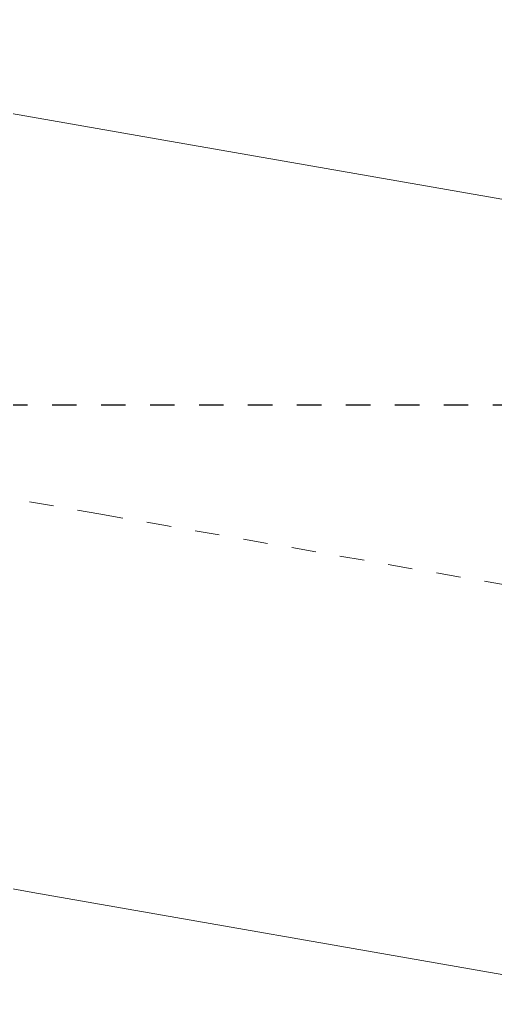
# Model space of a CAD drawing. Header units: metres. Extents: x -1147 to -802, y 5 to 567.
# Drawn here: x -1041.393 to -1039.452, y 532.114 to 536.176 of the extents above; entities that cross this region are included whole.
import ezdxf

# ---------------------------------------------------------------- set-up
doc = ezdxf.new("R2010")
doc.units = ezdxf.units.M
doc.linetypes.add('IMPORT-LNMK-LaneLine3 _3_', pattern=[0.012, 0.003, -0.009])
doc.linetypes.add('IMPORT-LNMK-LaneLine3 _3__2_', pattern=[0.012, 0.003, -0.009])

# ---------------------------------------------------------------- blocks, each defined once
blk = doc.blocks.new('T2DPAA-T2D-PWA-SU-M2D-000002_dwg-40815123-DRG-2873010 - GENERAL ARRANGEMENT PLAN')
at = {"color": 254, "lineweight": 18, "true_color": 0xeaeaea}
for p, q in [((-178.9591, 1088.8221), (-178.7096, 1085.9442)), ((-182.067, 1088.5486), (-181.8176, 1085.6717)), ((-178.7096, 1085.9442), (-178.4592, 1083.0672)), ((-181.8176, 1085.6717), (-181.5681, 1082.7957))]:
    blk.add_line(p, q, dxfattribs=at)
at = {"color": 254, "linetype": 'IMPORT-LNMK-LaneLine3 _3_', "lineweight": 18, "true_color": 0xeaeaea}
for p, q in [((-180.5031, 1088.6859), (-180.2536, 1085.8089)), ((-180.2536, 1085.8089), (-180.0042, 1082.9319))]:
    blk.add_line(p, q, dxfattribs=at)
blk = doc.blocks.new('T2DPAA-T2D-PWA-SU-M2D-000100_Survey_rvt-1-DRG-2873010 - GENERAL ARRANGEMENT PLAN')
at = {"color": 254, "lineweight": 18, "true_color": 0xe1e1e1, "rotation": 75.11694444444437}
blk.add_blockref('T2DPAA-T2D-PWA-SU-M2D-000002_dwg-40815123-DRG-2873010 - GENERAL ARRANGEMENT PLAN', (-45.8213, 429.4778), dxfattribs=at)
blk = doc.blocks.new('T2DPAA-T2D-C3S-RW-M2D-100010_dwg-40802999-DRG-2873010 - GENERAL ARRANGEMENT PLAN')
at = {"color": 254, "linetype": 'IMPORT-LNMK-LaneLine3 _3__2_', "lineweight": 25, "true_color": 0xd5d5d5}
for p, q in [((38.5587, -586.6217), (39.843, -591.4539)), ((39.843, -591.4539), (41.1272, -596.2862))]:
    blk.add_line(p, q, dxfattribs=at)
blk = doc.blocks.new('T2DPAA-T2D-PWC-RW-M2D-100010_RoadDesign_rvt-1-DRG-2873010 - GENERAL ARRANGEMENT PLAN')
at = {"color": 254, "lineweight": 18, "true_color": 0xe3e3e3, "rotation": 75.11694444444437}
blk.add_blockref('T2DPAA-T2D-C3S-RW-M2D-100010_dwg-40802999-DRG-2873010 - GENERAL ARRANGEMENT PLAN', (-1722.337, 648.0105), dxfattribs=at)

msp = doc.modelspace()

# ---------------------------------------------------------------- block references
at = {"lineweight": 5}
msp.add_blockref('T2DPAA-T2D-PWC-RW-M2D-100010_RoadDesign_rvt-1-DRG-2873010 - GENERAL ARRANGEMENT PLAN', (100.4304, 0), dxfattribs=at)
at = {"color": 254, "lineweight": 5, "true_color": 0xe1e1e1}
msp.add_blockref('T2DPAA-T2D-PWA-SU-M2D-000100_Survey_rvt-1-DRG-2873010 - GENERAL ARRANGEMENT PLAN', (100.4304, 0), dxfattribs=at)

doc.saveas('drawing.dxf')
